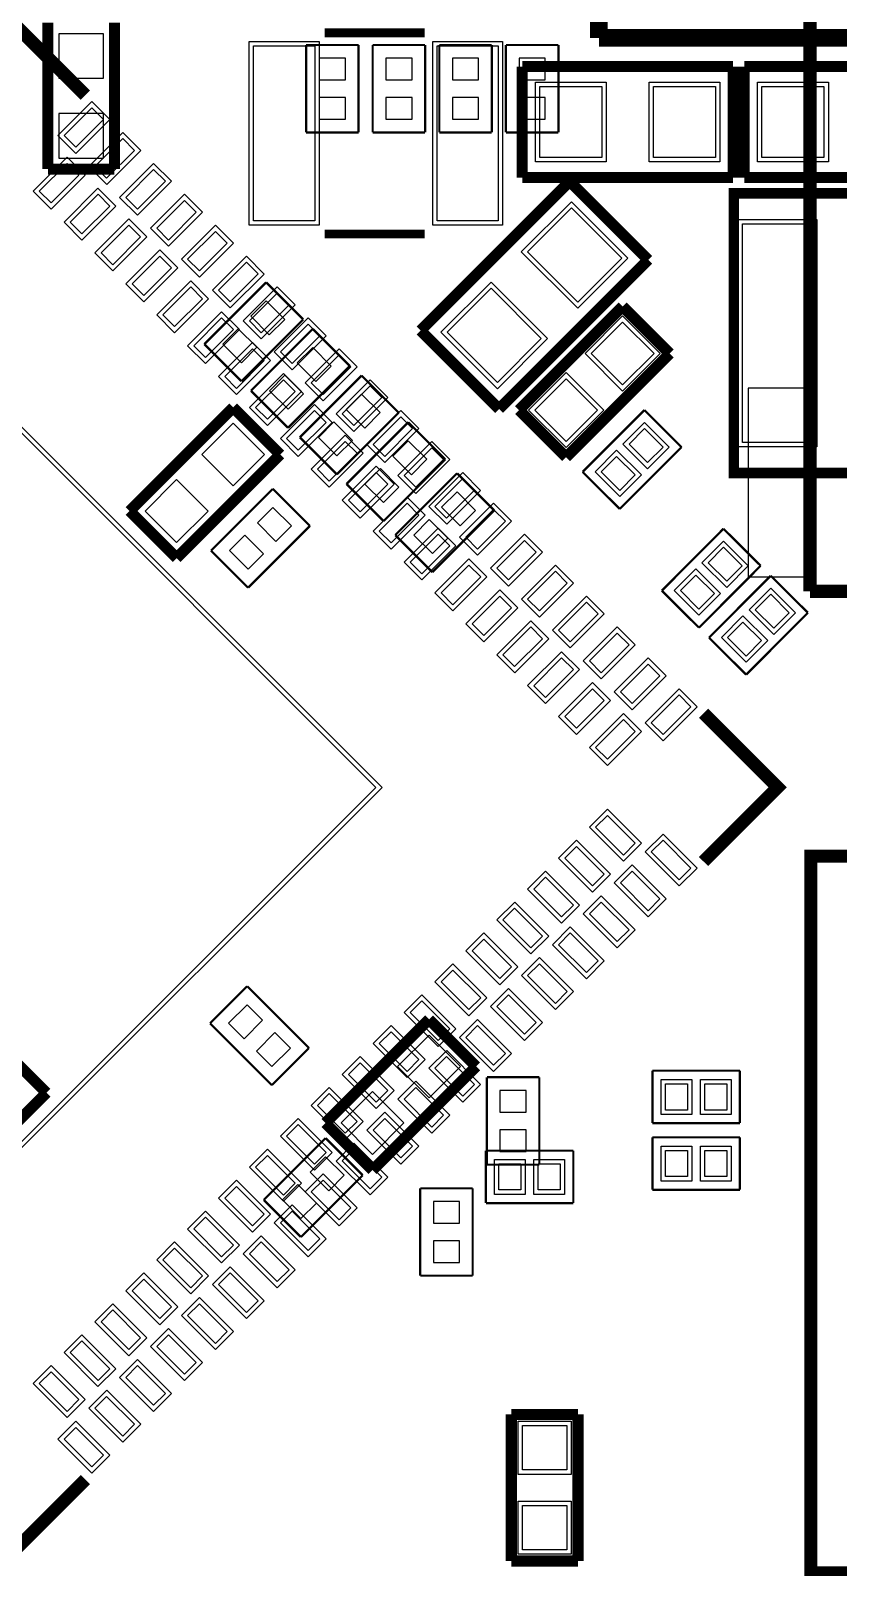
# Model space of a CAD drawing. Extents: x -0.1 to 73.4, y -0.1 to 43.3.
# Drawn here: x 25.62 to 34.85, y 16.36 to 33.94 of the extents above; entities that cross this region are included whole.
import ezdxf

# ---------------------------------------------------------------- set-up
doc = ezdxf.new("R2010")
doc.units = 0
for name, color, linetype in [('PG_SILKSCREEN_BOTTOM', 251, 'CONTINUOUS'), ('PG_SILKSCREEN_TOP', 254, 'CONTINUOUS'), ('PIN_BOTTOM', 12, 'CONTINUOUS'), ('PIN_SOLDERMASK_TOP', 4, 'CONTINUOUS'), ('PIN_TOP', 96, 'CONTINUOUS')]:
    doc.layers.add(name, color=color, linetype=linetype)

msp = doc.modelspace()

# ---------------------------------------------------------------- linework, layer by layer
at = {"layer": 'PG_SILKSCREEN_BOTTOM'}
for points, const_width in [([(34.529497, 41.865296), (34.529497, 27.527504)], 0.1524), ([(25.813512, 32.356298), (25.813512, 34.032698)], 0.127), ([(26.575512, 34.032698), (26.575512, 32.356298)], 0.127), ([(28.767202, 33.776488), (28.767202, 32.77649)], 0.0254), ([(29.367201, 33.776488), (28.767202, 33.776488)], 0.0254), ([(29.367201, 32.77649), (29.367201, 33.776488)], 0.0254), ([(29.529202, 33.776488), (29.529202, 32.77649)], 0.0254), ([(30.129201, 33.776488), (29.529202, 33.776488)], 0.0254), ([(30.129201, 32.77649), (30.129201, 33.776488)], 0.0254), ([(30.291202, 33.776488), (30.291202, 32.77649)], 0.0254), ([(30.891201, 33.776488), (30.291202, 33.776488)], 0.0254), ([(30.891201, 32.77649), (30.891201, 33.776488)], 0.0254), ([(31.653201, 33.776488), (31.053202, 33.776488)], 0.0254), ([(31.053202, 33.776488), (31.053202, 32.77649)], 0.0254), ([(31.653201, 32.77649), (31.653201, 33.776488)], 0.0254), ([(28.767202, 32.77649), (29.367201, 32.77649)], 0.0254), ([(29.529202, 32.77649), (30.129201, 32.77649)], 0.0254), ([(30.291202, 32.77649), (30.891201, 32.77649)], 0.0254), ([(31.053202, 32.77649), (31.653201, 32.77649)], 0.0254), ([(26.575512, 32.356298), (25.813512, 32.356298)], 0.127), ([(28.310307, 31.061889), (27.603196, 30.354803)], 0.0254), ([(28.734588, 30.637607), (28.310307, 31.061889)], 0.0254), ([(28.027503, 29.930496), (28.734588, 30.637607)], 0.0254), ([(28.843707, 30.528489), (28.136596, 29.821403)], 0.0254), ([(29.267988, 30.104207), (28.843707, 30.528489)], 0.0254), ([(27.603196, 30.354803), (28.027503, 29.930496)], 0.0254), ([(28.560903, 29.397096), (29.267988, 30.104207)], 0.0254), ([(29.402507, 29.995089), (28.695396, 29.288003)], 0.0254), ([(29.826788, 29.570807), (29.402507, 29.995089)], 0.0254), ([(28.136596, 29.821403), (28.560903, 29.397096)], 0.0254), ([(26.748003, 28.445689), (27.933396, 29.631107)], 0.127), ([(27.933396, 29.631107), (28.472206, 29.092296)], 0.127), ([(29.119703, 28.863696), (29.826788, 29.570807)], 0.0254), ([(29.935907, 29.461689), (29.228796, 28.754603)], 0.0254), ([(30.360188, 29.037407), (29.935907, 29.461689)], 0.0254), ([(28.695396, 29.288003), (29.119703, 28.863696)], 0.0254), ([(28.472206, 29.092296), (27.286788, 27.906904)], 0.127), ([(29.653103, 28.330296), (30.360188, 29.037407)], 0.0254), ([(30.494707, 28.877489), (29.787596, 28.170403)], 0.0254), ([(30.918988, 28.453207), (30.494707, 28.877489)], 0.0254), ([(28.386507, 28.699689), (27.679396, 27.992603)], 0.0254), ([(28.810788, 28.275407), (28.386507, 28.699689)], 0.0254), ([(29.228796, 28.754603), (29.653103, 28.330296)], 0.0254), ([(27.286788, 27.906904), (26.748003, 28.445689)], 0.127), ([(30.211903, 27.746096), (30.918988, 28.453207)], 0.0254), ([(28.103703, 27.568296), (28.810788, 28.275407)], 0.0254), ([(29.787596, 28.170403), (30.211903, 27.746096)], 0.0254), ([(27.679396, 27.992603), (28.103703, 27.568296)], 0.0254), ([(34.529497, 27.527504), (46.081696, 27.527504)], 0.1524), ([(40.541194, 23.096195), (40.541194, 24.496192), (34.541206, 24.496192), (34.541206, 16.296208), (40.541194, 16.296208), (40.541194, 23.096195)], 0.150012), ([(28.093187, 23.009098), (27.668906, 22.584791)], 0.0254), ([(28.800298, 22.301987), (28.093187, 23.009098)], 0.0254), ([(25.797993, 21.790406), (24.897994, 22.686391)], 0.127), ([(28.98841, 21.445093), (30.173803, 22.630511)], 0.127), ([(30.173803, 22.630511), (30.712588, 22.091701)], 0.127), ([(27.668906, 22.584791), (28.375991, 21.877706)], 0.0254), ([(28.375991, 21.877706), (28.800298, 22.301987)], 0.0254), ([(30.712588, 22.091701), (29.527195, 20.906308)], 0.127), ([(31.435192, 21.967901), (30.835194, 21.967901)], 0.0254), ([(30.835194, 21.967901), (30.835194, 20.967903)], 0.0254), ([(31.435192, 20.967903), (31.435192, 21.967901)], 0.0254), ([(24.095608, 20.080402), (25.797993, 21.790406)], 0.127), ([(29.527195, 20.906308), (28.98841, 21.445093)], 0.127), ([(28.990595, 21.271611), (28.28351, 20.5645)], 0.0254), ([(29.414902, 20.847304), (28.990595, 21.271611)], 0.0254), ([(30.835194, 20.967903), (31.435192, 20.967903)], 0.0254), ([(28.707791, 20.140193), (29.414902, 20.847304)], 0.0254), ([(28.28351, 20.5645), (28.707791, 20.140193)], 0.0254), ([(30.073194, 20.697901), (30.073194, 19.697903)], 0.0254), ([(30.673192, 20.697901), (30.073194, 20.697901)], 0.0254), ([(30.673192, 19.697903), (30.673192, 20.697901)], 0.0254), ([(30.073194, 19.697903), (30.673192, 19.697903)], 0.0254)]:
    msp.add_lwpolyline(points, dxfattribs=dict(at, const_width=const_width))
at = {"layer": 'PG_SILKSCREEN_TOP'}
for points, const_width in [([(32.116293, 33.8582), (32.116293, 35.057994)], 0.199898), ([(26.242112, 33.203998), (25.393599, 34.05251), (24.545112, 33.203998)], 0.150012), ([(28.981095, 33.916087), (30.121885, 33.916087)], 0.100101), ([(39.116508, 33.8582), (32.116293, 33.8582)], 0.199898), ([(31.238901, 32.260489), (31.238901, 33.530489)], 0.127), ([(31.238901, 33.530489), (33.651901, 33.530489)], 0.127), ([(33.651901, 33.530489), (33.651901, 32.260489)], 0.127), ([(33.778901, 33.530489), (36.191901, 33.530489)], 0.127), ([(33.778901, 32.260489), (33.778901, 33.530489)], 0.127), ([(30.076496, 30.510201), (31.78269, 32.216395)], 0.127), ([(33.651901, 32.260489), (31.238901, 32.260489)], 0.127), ([(31.78269, 32.216395), (32.680707, 31.318403)], 0.127), ([(36.191901, 32.260489), (33.778901, 32.260489)], 0.127), ([(37.459996, 28.880003), (33.660004, 28.880003), (33.660004, 32.080022), (37.459996, 32.080022), (37.459996, 28.880003)], 0.11999), ([(28.981095, 31.615888), (30.121885, 31.615888)], 0.100101), ([(32.680707, 31.318403), (30.974513, 29.612209)], 0.127), ([(32.387692, 30.785791), (31.2023, 29.600398)], 0.127), ([(32.926503, 30.247006), (32.387692, 30.785791)], 0.127), ([(30.974513, 29.612209), (30.076496, 30.510201)], 0.127), ([(31.74111, 29.061588), (32.926503, 30.247006)], 0.127), ([(31.2023, 29.600398), (31.74111, 29.061588)], 0.127), ([(31.930492, 28.893287), (32.637603, 29.600398)], 0.0254), ([(32.637603, 29.600398), (33.06191, 29.176091)], 0.0254), ([(33.06191, 29.176091), (32.354799, 28.469006)], 0.0254), ([(32.354799, 28.469006), (31.930492, 28.893287)], 0.0254), ([(32.835901, 27.534108), (33.541487, 28.242793)], 0.0254), ([(33.541487, 28.242793), (33.966709, 27.819502)], 0.0254), ([(33.966709, 27.819502), (33.261097, 27.110792)], 0.0254), ([(33.375905, 26.996492), (34.081491, 27.705202)], 0.0254), ([(34.081491, 27.705202), (34.506687, 27.281911)], 0.0254), ([(33.261097, 27.110792), (32.835901, 27.534108)], 0.0254), ([(34.506687, 27.281911), (33.801101, 26.573201)], 0.0254), ([(33.801101, 26.573201), (33.375905, 26.996492)], 0.0254), ([(33.313192, 26.132892), (34.161705, 25.284405), (33.313192, 24.435892)], 0.150012), ([(32.728687, 22.043009), (33.728711, 22.043009)], 0.0254), ([(32.728687, 21.44301), (32.728687, 22.043009)], 0.0254), ([(33.728711, 22.043009), (33.728711, 21.44301)], 0.0254), ([(33.728711, 21.44301), (32.728687, 21.44301)], 0.0254), ([(32.728687, 21.281009), (33.728711, 21.281009)], 0.0254), ([(32.728687, 20.68101), (32.728687, 21.281009)], 0.0254), ([(33.728711, 21.281009), (33.728711, 20.68101)], 0.0254), ([(30.823687, 21.128609), (31.823711, 21.128609)], 0.0254), ([(30.823687, 20.52861), (30.823687, 21.128609)], 0.0254), ([(31.823711, 21.128609), (31.823711, 20.52861)], 0.0254), ([(33.728711, 20.68101), (32.728687, 20.68101)], 0.0254), ([(31.823711, 20.52861), (30.823687, 20.52861)], 0.0254), ([(31.877, 18.1102), (31.115, 18.1102)], 0.127), ([(31.115, 18.1102), (31.115, 16.4338)], 0.127), ([(31.877, 16.4338), (31.877, 18.1102)], 0.127), ([(24.545112, 17.364812), (25.393599, 16.516299), (26.242112, 17.364812)], 0.150012), ([(31.115, 16.4338), (31.877, 16.4338)], 0.127)]:
    msp.add_lwpolyline(points, dxfattribs=dict(at, const_width=const_width))
at = {"layer": 'PIN_BOTTOM'}
for points in [[(25.940512, 33.397698), (26.448512, 33.397698), (26.448512, 33.905698), (25.940512, 33.905698)], [(29.217201, 33.626489), (28.917202, 33.626489), (28.917202, 33.376476), (29.217201, 33.376476)], [(29.979201, 33.626489), (29.679202, 33.626489), (29.679202, 33.376476), (29.979201, 33.376476)], [(30.741201, 33.626489), (30.441202, 33.626489), (30.441202, 33.376476), (30.741201, 33.376476)], [(31.203202, 33.376476), (31.503201, 33.376476), (31.503201, 33.626489), (31.203202, 33.626489)], [(29.217201, 33.176502), (28.917202, 33.176502), (28.917202, 32.92649), (29.217201, 32.92649)], [(29.979201, 33.176502), (29.679202, 33.176502), (29.679202, 32.92649), (29.979201, 32.92649)], [(30.741201, 33.176502), (30.441202, 33.176502), (30.441202, 32.92649), (30.741201, 32.92649)], [(31.203202, 32.92649), (31.503201, 32.92649), (31.503201, 33.176502), (31.203202, 33.176502)], [(25.940512, 32.483298), (26.448512, 32.483298), (26.448512, 32.991298), (25.940512, 32.991298)], [(28.522469, 30.637638), (28.310337, 30.849769), (28.133552, 30.672984), (28.345684, 30.460852)], [(28.204258, 30.319426), (27.992126, 30.531558), (27.815341, 30.354773), (28.027472, 30.142641)], [(29.055869, 30.104238), (28.843737, 30.316369), (28.666952, 30.139584), (28.879084, 29.927452)], [(28.737658, 29.786026), (28.525526, 29.998158), (28.348741, 29.821373), (28.560872, 29.609241)], [(29.225752, 29.606184), (29.437884, 29.394052), (29.614669, 29.570838), (29.402537, 29.782969)], [(34.523401, 27.692096), (34.523401, 29.852087), (33.823402, 29.852087), (33.823402, 27.692096)], [(28.292606, 29.092296), (27.933396, 29.451507), (27.574186, 29.092296), (27.933396, 28.733086)], [(28.907541, 29.287973), (29.119672, 29.075841), (29.296458, 29.252626), (29.084326, 29.464758)], [(29.759152, 29.072784), (29.971284, 28.860652), (30.148069, 29.037438), (29.935937, 29.249569)], [(29.440941, 28.754573), (29.653072, 28.542441), (29.829858, 28.719226), (29.617726, 28.931358)], [(27.646024, 28.445714), (27.286814, 28.804924), (26.927603, 28.445714), (27.286814, 28.086504)], [(30.317952, 28.488584), (30.530084, 28.276452), (30.706869, 28.453238), (30.494737, 28.665369)], [(28.598669, 28.275438), (28.386537, 28.487569), (28.209752, 28.310784), (28.421884, 28.098652)], [(29.999741, 28.170373), (30.211872, 27.958241), (30.388658, 28.135026), (30.176526, 28.347158)], [(28.280458, 27.957226), (28.068326, 28.169358), (27.891541, 27.992573), (28.103672, 27.780441)], [(28.05781, 22.408036), (28.269942, 22.620168), (28.093157, 22.796953), (27.881025, 22.584822)], [(28.376022, 22.089825), (28.588153, 22.301957), (28.411368, 22.478742), (28.199236, 22.26661)], [(29.814593, 22.091701), (30.173803, 21.732491), (30.533013, 22.091701), (30.173803, 22.450911)], [(29.16801, 21.445118), (29.527221, 21.085908), (29.886431, 21.445118), (29.527221, 21.804329)], [(30.985193, 21.567889), (31.285193, 21.567889), (31.285193, 21.817901), (30.985193, 21.817901)], [(30.985193, 21.117903), (31.285193, 21.117903), (31.285193, 21.367915), (30.985193, 21.367915)], [(29.202757, 20.847335), (28.990625, 21.059466), (28.81384, 20.882681), (29.025972, 20.670549)], [(28.884546, 20.529123), (28.672414, 20.741255), (28.495629, 20.56447), (28.707761, 20.352338)], [(30.523193, 20.547901), (30.223193, 20.547901), (30.223193, 20.297889), (30.523193, 20.297889)], [(30.523193, 20.097915), (30.223193, 20.097915), (30.223193, 19.847903), (30.523193, 19.847903)]]:
    msp.add_lwpolyline(points, close=True, dxfattribs=at)
at = {"layer": 'PIN_SOLDERMASK_TOP'}
for points in [[(28.115539, 31.715939), (28.115539, 33.816036), (28.915639, 33.816036), (28.915639, 31.715939)], [(30.215561, 31.715939), (30.215561, 33.816036), (31.015661, 33.816036), (31.015661, 31.715939)], [(32.20099, 33.351889), (32.20099, 32.439089), (31.38979, 32.439089), (31.38979, 33.351889)], [(33.501013, 33.351889), (33.501013, 32.439089), (32.689813, 32.439089), (32.689813, 33.351889)], [(33.929777, 32.439077), (33.929777, 33.351876), (34.740977, 33.351876), (34.740977, 32.439077)], [(25.927549, 32.740994), (26.316394, 33.129839), (26.521521, 32.924712), (26.132676, 32.535867)], [(26.281168, 32.387375), (26.670013, 32.77622), (26.87514, 32.571093), (26.486295, 32.182248)], [(25.644618, 32.104648), (26.033463, 32.493493), (26.23859, 32.288366), (25.849745, 31.899521)], [(26.634583, 32.033959), (27.023428, 32.422804), (27.228555, 32.217677), (26.83971, 31.828832)], [(25.998237, 31.751029), (26.387082, 32.139874), (26.592209, 31.934747), (26.203364, 31.545902)], [(26.988278, 31.680264), (27.377123, 32.069109), (27.58225, 31.863982), (27.193405, 31.475137)], [(31.874161, 30.764402), (31.228714, 31.409849), (31.802319, 31.983454), (32.447766, 31.338007)], [(26.351729, 31.397537), (26.740574, 31.786382), (26.945701, 31.581255), (26.556856, 31.19241)], [(27.341668, 31.326849), (27.730513, 31.715694), (27.93564, 31.510567), (27.546795, 31.121722)], [(34.610002, 31.779997), (34.610002, 29.180003), (33.710004, 29.180003), (33.710004, 31.779997)], [(26.705348, 31.043918), (27.094193, 31.432763), (27.29932, 31.227636), (26.910475, 30.838791)], [(27.695363, 30.973154), (28.084208, 31.361999), (28.289335, 31.156872), (27.90049, 30.768027)], [(27.058839, 30.690426), (27.447684, 31.079271), (27.652811, 30.874144), (27.263966, 30.485299)], [(28.048779, 30.619738), (28.437624, 31.008583), (28.642751, 30.803456), (28.253906, 30.414611)], [(30.954884, 29.845125), (30.309437, 30.490572), (30.883042, 31.064177), (31.528489, 30.41873)], [(27.412458, 30.336808), (27.801303, 30.725653), (28.00643, 30.520526), (27.617585, 30.131681)], [(28.402474, 30.266043), (28.791319, 30.654888), (28.996446, 30.449761), (28.607601, 30.060916)], [(32.387692, 29.81706), (31.957772, 30.24698), (32.387692, 30.676901), (32.817613, 30.24698)], [(27.76595, 29.983341), (28.154795, 30.372186), (28.359922, 30.167059), (27.971077, 29.778214)], [(28.755915, 29.912628), (29.14476, 30.301473), (29.349887, 30.096346), (28.961042, 29.707501)], [(28.119569, 29.629697), (28.508414, 30.018542), (28.713541, 29.813415), (28.324696, 29.42457)], [(29.109585, 29.558933), (29.49843, 29.947778), (29.703557, 29.742651), (29.314712, 29.353806)], [(31.74111, 29.170477), (31.311189, 29.600398), (31.74111, 30.030319), (32.171031, 29.600398)], [(28.473035, 29.276231), (28.86188, 29.665076), (29.067007, 29.459949), (28.678162, 29.071104)], [(29.463, 29.205517), (29.851845, 29.594362), (30.056972, 29.389235), (29.668127, 29.00039)], [(21.150967, 25.284405), (25.393599, 29.527037), (29.636231, 25.284405), (25.393599, 21.041772)], [(32.67298, 28.928626), (32.390138, 29.211468), (32.637634, 29.458964), (32.920476, 29.176122)], [(28.826679, 28.922612), (29.215524, 29.311457), (29.420651, 29.10633), (29.031806, 28.717485)], [(29.816695, 28.851847), (30.20554, 29.240692), (30.410667, 29.035565), (30.021822, 28.64672)], [(32.354769, 28.610415), (32.071927, 28.893257), (32.319422, 29.140753), (32.602265, 28.85791)], [(29.180298, 28.568968), (29.569143, 28.957813), (29.77427, 28.752686), (29.385425, 28.363841)], [(30.170111, 28.498406), (30.558956, 28.887251), (30.764083, 28.682124), (30.375238, 28.293279)], [(29.533765, 28.215501), (29.92261, 28.604346), (30.127737, 28.399219), (29.738892, 28.010374)], [(30.523806, 28.144711), (30.912651, 28.533556), (31.117778, 28.328429), (30.728933, 27.939584)], [(29.887409, 27.861882), (30.276254, 28.250727), (30.481381, 28.0456), (30.092536, 27.656755)], [(30.877221, 27.791296), (31.266066, 28.180141), (31.471193, 27.975014), (31.082348, 27.586169)], [(33.578311, 27.571112), (33.294848, 27.853331), (33.541799, 28.10137), (33.825262, 27.819151)], [(30.240875, 27.508391), (30.62972, 27.897236), (30.834847, 27.692109), (30.446002, 27.303264)], [(31.230916, 27.437601), (31.619761, 27.826446), (31.824888, 27.621319), (31.436043, 27.232474)], [(33.260811, 27.25224), (32.977348, 27.534459), (33.224299, 27.782499), (33.507762, 27.500279)], [(30.594494, 27.154772), (30.983339, 27.543617), (31.188466, 27.33849), (30.799621, 26.949645)], [(31.584332, 27.084211), (31.973177, 27.473056), (32.178304, 27.267929), (31.789459, 26.879084)], [(34.118315, 27.033495), (33.834852, 27.315715), (34.081803, 27.563754), (34.365266, 27.281535)], [(30.947986, 26.80128), (31.336831, 27.190125), (31.541958, 26.984998), (31.153113, 26.596153)], [(31.938027, 26.730516), (32.326872, 27.119361), (32.531999, 26.914234), (32.143154, 26.525389)], [(33.800815, 26.714624), (33.517352, 26.996843), (33.764303, 27.244882), (34.047766, 26.962663)], [(31.301605, 26.447661), (31.69045, 26.836506), (31.895577, 26.631379), (31.506732, 26.242534)], [(32.291443, 26.3771), (32.680288, 26.765945), (32.885415, 26.560818), (32.49657, 26.171973)], [(31.655096, 26.094169), (32.043941, 26.483014), (32.249068, 26.277887), (31.860223, 25.889042)], [(32.645061, 26.023481), (33.033906, 26.412326), (33.239033, 26.207199), (32.850188, 25.818354)], [(32.008715, 25.740551), (32.39756, 26.129396), (32.602687, 25.924269), (32.213842, 25.535424)], [(32.008715, 24.828259), (32.213842, 25.033386), (32.602687, 24.644541), (32.39756, 24.439414)], [(31.655096, 24.47464), (31.860223, 24.679767), (32.249068, 24.290922), (32.043941, 24.085795)], [(32.645061, 24.545328), (32.850188, 24.750455), (33.239033, 24.36161), (33.033906, 24.156483)], [(31.301605, 24.121148), (31.506732, 24.326275), (31.895577, 23.93743), (31.69045, 23.732303)], [(32.291443, 24.191709), (32.49657, 24.396836), (32.885415, 24.007991), (32.680288, 23.802864)], [(30.947986, 23.767529), (31.153113, 23.972656), (31.541958, 23.583811), (31.336831, 23.378684)], [(31.938027, 23.838294), (32.143154, 24.043421), (32.531999, 23.654576), (32.326872, 23.449449)], [(30.594494, 23.414037), (30.799621, 23.619164), (31.188466, 23.230319), (30.983339, 23.025192)], [(31.584332, 23.484599), (31.789459, 23.689726), (32.178304, 23.300881), (31.973177, 23.095754)], [(30.240875, 23.060419), (30.446002, 23.265546), (30.834847, 22.876701), (30.62972, 22.671574)], [(31.230916, 23.131208), (31.436043, 23.336335), (31.824888, 22.94749), (31.619761, 22.742363)], [(29.887409, 22.706927), (30.092536, 22.912054), (30.481381, 22.523209), (30.276254, 22.318082)], [(30.877221, 22.777513), (31.082348, 22.98264), (31.471193, 22.593795), (31.266066, 22.388668)], [(29.533765, 22.353308), (29.738892, 22.558435), (30.127737, 22.16959), (29.92261, 21.964463)], [(30.523806, 22.424098), (30.728933, 22.629225), (31.117778, 22.24038), (30.912651, 22.035253)], [(29.180298, 21.999842), (29.385425, 22.204969), (29.77427, 21.816124), (29.569143, 21.610997)], [(30.170111, 22.070403), (30.375238, 22.27553), (30.764083, 21.886685), (30.558956, 21.681558)], [(28.826679, 21.646197), (29.031806, 21.851324), (29.420651, 21.462479), (29.215524, 21.257352)], [(29.816695, 21.716962), (30.021822, 21.922089), (30.410667, 21.533244), (30.20554, 21.328117)], [(32.828713, 21.54301), (32.828713, 21.943009), (33.178725, 21.943009), (33.178725, 21.54301)], [(33.278699, 21.54301), (33.278699, 21.943009), (33.628711, 21.943009), (33.628711, 21.54301)], [(28.473035, 21.292579), (28.678162, 21.497706), (29.067007, 21.108861), (28.86188, 20.903734)], [(29.463, 21.363292), (29.668127, 21.568419), (30.056972, 21.179574), (29.851845, 20.974447)], [(28.119569, 20.939112), (28.324696, 21.144239), (28.713541, 20.755394), (28.508414, 20.550267)], [(29.109585, 21.009877), (29.314712, 21.215004), (29.703557, 20.826159), (29.49843, 20.621032)], [(32.828713, 20.78101), (32.828713, 21.181009), (33.178725, 21.181009), (33.178725, 20.78101)], [(33.278699, 20.78101), (33.278699, 21.181009), (33.628711, 21.181009), (33.628711, 20.78101)], [(30.923713, 20.62861), (30.923713, 21.028609), (31.273725, 21.028609), (31.273725, 20.62861)], [(31.373699, 20.62861), (31.373699, 21.028609), (31.723711, 21.028609), (31.723711, 20.62861)], [(27.76595, 20.585468), (27.971077, 20.790595), (28.359922, 20.40175), (28.154795, 20.196623)], [(28.755915, 20.656182), (28.961042, 20.861309), (29.349887, 20.472464), (29.14476, 20.267337)], [(27.412458, 20.232002), (27.617585, 20.437129), (28.00643, 20.048284), (27.801303, 19.843157)], [(28.402474, 20.302766), (28.607601, 20.507893), (28.996446, 20.119048), (28.791319, 19.913921)], [(27.058839, 19.878383), (27.263966, 20.08351), (27.652811, 19.694665), (27.447684, 19.489538)], [(28.048779, 19.949071), (28.253906, 20.154198), (28.642751, 19.765353), (28.437624, 19.560226)], [(26.705348, 19.524891), (26.910475, 19.730018), (27.29932, 19.341173), (27.094193, 19.136046)], [(27.695363, 19.595655), (27.90049, 19.800782), (28.289335, 19.411937), (28.084208, 19.20681)], [(26.351729, 19.171272), (26.556856, 19.376399), (26.945701, 18.987554), (26.740574, 18.782427)], [(27.341668, 19.24196), (27.546795, 19.447087), (27.93564, 19.058242), (27.730513, 18.853115)], [(25.998237, 18.81778), (26.203364, 19.022907), (26.592209, 18.634062), (26.387082, 18.428935)], [(26.988278, 18.888545), (27.193405, 19.093672), (27.58225, 18.704827), (27.377123, 18.4997)], [(25.644618, 18.464162), (25.849745, 18.669289), (26.23859, 18.280444), (26.033463, 18.075317)], [(26.634583, 18.53485), (26.83971, 18.739977), (27.228555, 18.351132), (27.023428, 18.146005)], [(26.281168, 18.181434), (26.486295, 18.386561), (26.87514, 17.997716), (26.670013, 17.792589)], [(25.927549, 17.827815), (26.132676, 18.032942), (26.521521, 17.644097), (26.316394, 17.43897)], [(31.8, 17.4252), (31.192, 17.4252), (31.192, 18.0332), (31.8, 18.0332)], [(31.8, 16.5108), (31.192, 16.5108), (31.192, 17.1188), (31.8, 17.1188)]]:
    msp.add_lwpolyline(points, close=True, dxfattribs=at)
at = {"layer": 'PIN_TOP'}
for points in [[(28.165577, 31.766002), (28.165577, 33.765998), (28.865576, 33.765998), (28.865576, 31.766002)], [(30.265599, 31.766002), (30.265599, 33.765998), (30.965597, 33.765998), (30.965597, 31.766002)], [(32.15099, 33.301889), (32.15099, 32.489089), (31.43979, 32.489089), (31.43979, 33.301889)], [(33.451013, 33.301889), (33.451013, 32.489089), (32.739813, 32.489089), (32.739813, 33.301889)], [(33.97979, 32.489089), (33.97979, 33.301889), (34.69099, 33.301889), (34.69099, 32.489089)], [(25.998232, 32.740895), (26.316493, 33.059155), (26.450837, 32.924811), (26.132577, 32.60655)], [(26.351851, 32.387276), (26.670111, 32.705536), (26.804456, 32.571192), (26.486196, 32.252932)], [(25.715302, 32.104549), (26.033562, 32.422809), (26.167907, 32.288464), (25.849646, 31.970204)], [(26.705267, 32.033861), (27.023527, 32.352121), (27.157872, 32.217776), (26.839611, 31.899516)], [(26.068921, 31.75093), (26.387181, 32.06919), (26.521525, 31.934846), (26.203265, 31.616585)], [(27.058962, 31.680166), (27.377222, 31.998426), (27.511567, 31.864081), (27.193306, 31.545821)], [(31.874161, 30.835112), (31.299424, 31.409849), (31.802319, 31.912743), (32.377055, 31.338007)], [(26.422412, 31.397438), (26.740673, 31.715698), (26.875017, 31.581354), (26.556757, 31.263094)], [(27.412352, 31.32675), (27.730612, 31.64501), (27.864957, 31.510666), (27.546697, 31.192405)], [(34.560002, 31.729997), (34.560002, 29.230002), (33.760004, 29.230002), (33.760004, 31.729997)], [(26.776031, 31.043819), (27.094291, 31.36208), (27.228636, 31.227735), (26.910376, 30.909475)], [(27.766047, 30.973055), (28.084307, 31.291315), (28.218652, 31.156971), (27.900392, 30.83871)], [(27.129523, 30.690328), (27.447783, 31.008588), (27.582128, 30.874243), (27.263868, 30.555983)], [(28.119463, 30.619639), (28.437723, 30.9379), (28.572067, 30.803555), (28.253807, 30.485295)], [(30.954884, 29.915835), (30.380147, 30.490572), (30.883042, 30.993466), (31.457778, 30.41873)], [(27.483142, 30.336709), (27.801402, 30.654969), (27.935747, 30.520624), (27.617486, 30.202364)], [(32.387692, 29.88777), (32.028482, 30.24698), (32.387692, 30.606191), (32.746903, 30.24698)], [(28.473158, 30.265944), (28.791418, 30.584205), (28.925762, 30.44986), (28.607502, 30.1316)], [(27.836634, 29.983242), (28.154894, 30.301503), (28.289238, 30.167158), (27.970978, 29.848898)], [(28.826599, 29.912529), (29.144859, 30.230789), (29.279203, 30.096444), (28.960943, 29.778184)], [(28.190252, 29.629598), (28.508513, 29.947858), (28.642857, 29.813514), (28.324597, 29.495254)], [(31.74111, 29.241188), (31.3819, 29.600398), (31.74111, 29.959608), (32.10032, 29.600398)], [(29.180268, 29.558834), (29.498528, 29.877094), (29.632873, 29.742749), (29.314613, 29.424489)], [(28.543719, 29.276132), (28.861979, 29.594392), (28.996324, 29.460047), (28.678063, 29.141787)], [(21.221731, 25.284405), (25.393599, 29.456272), (29.565467, 25.284405), (25.393599, 21.112537)], [(29.533684, 29.205418), (29.851944, 29.523678), (29.986289, 29.389334), (29.668028, 29.071074)], [(32.67298, 28.999336), (32.460848, 29.211468), (32.637634, 29.388253), (32.849765, 29.176122)], [(28.897363, 28.922513), (29.215623, 29.240773), (29.349968, 29.106429), (29.031708, 28.788168)], [(29.887379, 28.851749), (30.205639, 29.170009), (30.339984, 29.035664), (30.021723, 28.717404)], [(32.354769, 28.681125), (32.142637, 28.893257), (32.319422, 29.070042), (32.531554, 28.85791)], [(29.250982, 28.568869), (29.569242, 28.887129), (29.703587, 28.752784), (29.385326, 28.434524)], [(30.240794, 28.498308), (30.559055, 28.816568), (30.693399, 28.682223), (30.375139, 28.363963)], [(29.604448, 28.215402), (29.922708, 28.533663), (30.057053, 28.399318), (29.738793, 28.081058)], [(30.594489, 28.144613), (30.91275, 28.462873), (31.047094, 28.328528), (30.728834, 28.010268)], [(29.958092, 27.861784), (30.276353, 28.180044), (30.410697, 28.045699), (30.092437, 27.727439)], [(30.947905, 27.791197), (31.266165, 28.109457), (31.40051, 27.975113), (31.08225, 27.656852)], [(33.578156, 27.641822), (33.365558, 27.853486), (33.541954, 28.03066), (33.754552, 27.818996)], [(30.311559, 27.508292), (30.629819, 27.826552), (30.764164, 27.692207), (30.445903, 27.373947)], [(31.3016, 27.437502), (31.61986, 27.755762), (31.754205, 27.621418), (31.435945, 27.303157)], [(33.260656, 27.32295), (33.048058, 27.534615), (33.224454, 27.711789), (33.437052, 27.500124)], [(30.665178, 27.154673), (30.983438, 27.472933), (31.117782, 27.338589), (30.799522, 27.020328)], [(34.11816, 27.104205), (33.905562, 27.31587), (34.081958, 27.493044), (34.294556, 27.281379)], [(31.655016, 27.084112), (31.973276, 27.402372), (32.10762, 27.268027), (31.78936, 26.949767)], [(31.018669, 26.801181), (31.33693, 27.119441), (31.471274, 26.985097), (31.153014, 26.666837)], [(33.80066, 26.785334), (33.588062, 26.996998), (33.764458, 27.174172), (33.977056, 26.962508)], [(32.008711, 26.730417), (32.326971, 27.048677), (32.461315, 26.914332), (32.143055, 26.596072)], [(31.372288, 26.447562), (31.690548, 26.765823), (31.824893, 26.631478), (31.506633, 26.313218)], [(32.362126, 26.377001), (32.680386, 26.695261), (32.814731, 26.560917), (32.496471, 26.242657)], [(31.72578, 26.094071), (32.04404, 26.412331), (32.178385, 26.277986), (31.860125, 25.959726)], [(32.715745, 26.023382), (33.034005, 26.341643), (33.16835, 26.207298), (32.85009, 25.889038)], [(32.079399, 25.740452), (32.397659, 26.058712), (32.532004, 25.924367), (32.213743, 25.606107)], [(32.079399, 24.828357), (32.213743, 24.962702), (32.532004, 24.644442), (32.397659, 24.510097)], [(31.72578, 24.474739), (31.860125, 24.609083), (32.178385, 24.290823), (32.04404, 24.156478)], [(32.715745, 24.545427), (32.85009, 24.679771), (33.16835, 24.361511), (33.034005, 24.227167)], [(32.362126, 24.191808), (32.496471, 24.326153), (32.814731, 24.007892), (32.680386, 23.873548)], [(31.372288, 24.121247), (31.506633, 24.255591), (31.824893, 23.937331), (31.690548, 23.802987)], [(32.008711, 23.838392), (32.143055, 23.972737), (32.461315, 23.654477), (32.326971, 23.520132)], [(31.018669, 23.767628), (31.153014, 23.901973), (31.471274, 23.583712), (31.33693, 23.449368)], [(31.655016, 23.484697), (31.78936, 23.619042), (32.10762, 23.300782), (31.973276, 23.166437)], [(30.665178, 23.414136), (30.799522, 23.548481), (31.117782, 23.230221), (30.983438, 23.095876)], [(31.3016, 23.131307), (31.435945, 23.265652), (31.754205, 22.947392), (31.61986, 22.813047)], [(30.311559, 23.060517), (30.445903, 23.194862), (30.764164, 22.876602), (30.629819, 22.742257)], [(30.947905, 22.777612), (31.08225, 22.911957), (31.40051, 22.593697), (31.266165, 22.459352)], [(29.958092, 22.707026), (30.092437, 22.84137), (30.410697, 22.52311), (30.276353, 22.388765)], [(30.594489, 22.424197), (30.728834, 22.558541), (31.047094, 22.240281), (30.91275, 22.105936)], [(29.604448, 22.353407), (29.738793, 22.487751), (30.057053, 22.169491), (29.922708, 22.035147)], [(30.240794, 22.070502), (30.375139, 22.204846), (30.693399, 21.886586), (30.559055, 21.752241)], [(29.250982, 21.99994), (29.385326, 22.134285), (29.703587, 21.816025), (29.569242, 21.68168)], [(29.887379, 21.717061), (30.021723, 21.851405), (30.339984, 21.533145), (30.205639, 21.3988)], [(32.8787, 21.592997), (32.8787, 21.892997), (33.128712, 21.892997), (33.128712, 21.592997)], [(33.328686, 21.592997), (33.328686, 21.892997), (33.578698, 21.892997), (33.578698, 21.592997)], [(28.897363, 21.646296), (29.031708, 21.780641), (29.349968, 21.462381), (29.215623, 21.328036)], [(29.533684, 21.363391), (29.668028, 21.497736), (29.986289, 21.179475), (29.851944, 21.045131)], [(28.543719, 21.292677), (28.678063, 21.427022), (28.996324, 21.108762), (28.861979, 20.974417)], [(29.180268, 21.009975), (29.314613, 21.14432), (29.632873, 20.82606), (29.498528, 20.691715)], [(32.8787, 20.830997), (32.8787, 21.130997), (33.128712, 21.130997), (33.128712, 20.830997)], [(33.328686, 20.830997), (33.328686, 21.130997), (33.578698, 21.130997), (33.578698, 20.830997)], [(28.190252, 20.939211), (28.324597, 21.073556), (28.642857, 20.755295), (28.508513, 20.620951)], [(30.9737, 20.678597), (30.9737, 20.978597), (31.223712, 20.978597), (31.223712, 20.678597)], [(31.423686, 20.678597), (31.423686, 20.978597), (31.673698, 20.978597), (31.673698, 20.678597)], [(28.826599, 20.65628), (28.960943, 20.790625), (29.279203, 20.472365), (29.144859, 20.33802)], [(27.836634, 20.585567), (27.970978, 20.719911), (28.289238, 20.401651), (28.154894, 20.267307)], [(28.473158, 20.302865), (28.607502, 20.437209), (28.925762, 20.118949), (28.791418, 19.984605)], [(27.483142, 20.2321), (27.617486, 20.366445), (27.935747, 20.048185), (27.801402, 19.91384)], [(28.119463, 19.94917), (28.253807, 20.083514), (28.572067, 19.765254), (28.437723, 19.63091)], [(27.129523, 19.878482), (27.263868, 20.012826), (27.582128, 19.694566), (27.447783, 19.560221)], [(27.766047, 19.595754), (27.900392, 19.730099), (28.218652, 19.411839), (28.084307, 19.277494)], [(26.776031, 19.52499), (26.910376, 19.659334), (27.228636, 19.341074), (27.094291, 19.20673)], [(27.412352, 19.242059), (27.546697, 19.376404), (27.864957, 19.058144), (27.730612, 18.923799)], [(26.422412, 19.171371), (26.556757, 19.305716), (26.875017, 18.987455), (26.740673, 18.853111)], [(27.058962, 18.888644), (27.193306, 19.022988), (27.511567, 18.704728), (27.377222, 18.570383)], [(26.068921, 18.817879), (26.203265, 18.952224), (26.521525, 18.633964), (26.387181, 18.499619)], [(26.705267, 18.534949), (26.839611, 18.669293), (27.157872, 18.351033), (27.023527, 18.216688)], [(25.715302, 18.46426), (25.849646, 18.598605), (26.167907, 18.280345), (26.033562, 18.146)], [(26.351851, 18.181533), (26.486196, 18.315878), (26.804456, 17.997617), (26.670111, 17.863273)], [(25.998232, 17.827914), (26.132577, 17.962259), (26.450837, 17.643999), (26.316493, 17.509654)], [(31.75, 17.4752), (31.242, 17.4752), (31.242, 17.9832), (31.75, 17.9832)], [(31.75, 16.5608), (31.242, 16.5608), (31.242, 17.0688), (31.75, 17.0688)]]:
    msp.add_lwpolyline(points, close=True, dxfattribs=at)

doc.saveas('drawing.dxf')
